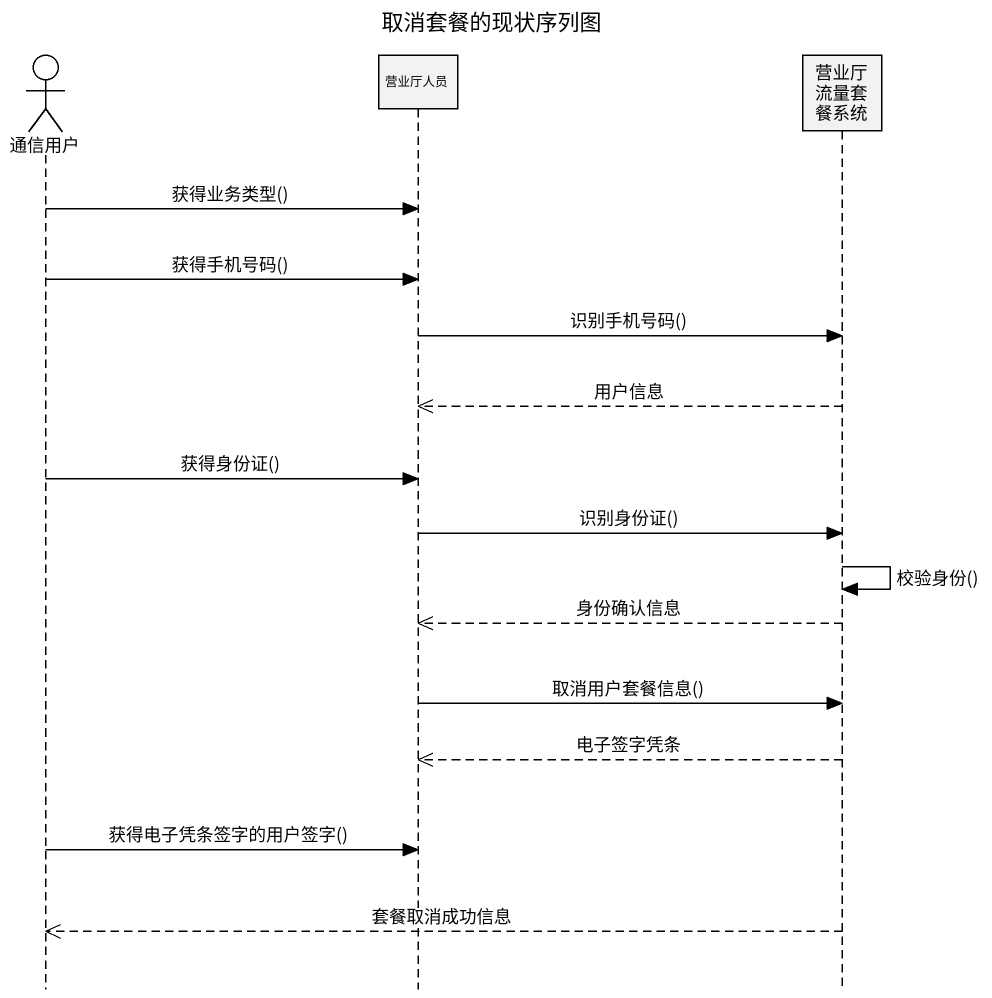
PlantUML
@startuml
title 取消套餐的现状序列图
hide footbox
actor 通信用户
participant 营业厅人员
participant 营业厅流量套餐系统

通信用户 -> 营业厅人员 : 获得业务类型()
通信用户 -> 营业厅人员 : 获得手机号码()
营业厅人员 -> 营业厅流量套餐系统 : 识别手机号码()
营业厅流量套餐系统 -->> 营业厅人员 : 用户信息
通信用户 -> 营业厅人员 : 获得身份证()
营业厅人员 -> 营业厅流量套餐系统 : 识别身份证()
营业厅流量套餐系统 -> 营业厅流量套餐系统 : 校验身份()
营业厅流量套餐系统 -->> 营业厅人员 : 身份确认信息
营业厅人员 -> 营业厅流量套餐系统 : 取消用户套餐信息()
营业厅流量套餐系统 -->> 营业厅人员 : 电子签字凭条
通信用户 -> 营业厅人员 : 获得电子凭条签字的用户签字()
营业厅流量套餐系统 -->> 通信用户 : 套餐取消成功信息
@enduml
